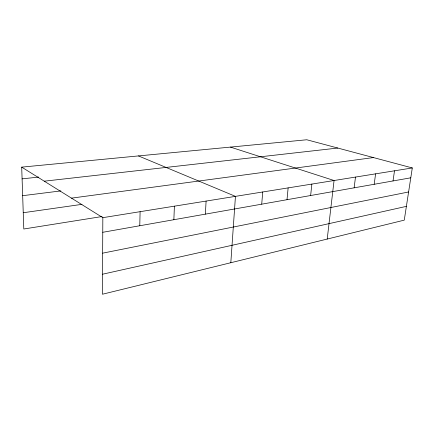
<?xml version="1.0" encoding="UTF-8"?>
<svg xmlns="http://www.w3.org/2000/svg" width="434" height="434" viewBox="0 0 434 434"><rect width="100%" height="100%" fill="white"/><g stroke="black" fill="none" stroke-linecap="round" stroke-linejoin="round"><path stroke-width="0.65" d="M21.7 167.133L102.836 217.667L102.435 294.236L404.266 220.141L412.3 167.947L306.784 139.764L21.7 167.133L23.799 229L102.066 216.533M139.77 225.745L140.101 211.683M173.86 219.718L174.408 206.172M205.369 214.141L206.096 201.078M230.817 262.716L235.45 196.363L138.473 155.925M261.718 204.175L262.727 191.98M287.01 199.7L288.133 187.895M310.641 195.522L311.862 184.081M327.214 239.058L334.061 180.517L230.443 147.093M354.128 187.83L355.5 177.072M374.179 184.282L375.605 173.839M393.025 180.951L394.506 170.806M102.538 274.217L406.387 206.362M102.646 253.163L408.6 191.974M102.76 232.293L410.781 177.81M102.836 217.667L412.3 167.947M23.246 212.731L81.945 204.354M71.48 198.137L373.452 157.569M22.666 195.685L60.841 190.906M44.257 181.184L337.798 148.048M22.096 178.868L38.691 177.077"/></g></svg>
